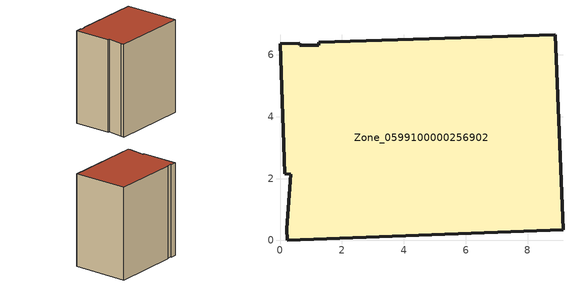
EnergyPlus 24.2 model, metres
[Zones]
Zone_0599100000256902
 floor ground (C_G): 0.64,6.31 1.25,6.31 1.25,6.39 8.89,6.65 9.14,0.35 0.24,0 0.23,0.38 0.35,2.14 0.16,2.15 0,6.35 0.64,6.37 z3.07
 wall outside (C_F): 9.14,0.35 8.89,6.65 1.25,6.39 1.25,6.31 0.64,6.31 0.64,6.37 0,6.35 0.16,2.15 0.35,2.14 0.23,0.38 0.24,0 9.14,0.35 z3.07:13.73
 roof outside (C_R): 1.25,6.31 0.64,6.31 0.64,6.37 0,6.35 0.16,2.15 0.35,2.14 0.23,0.38 0.24,0 9.14,0.35 8.89,6.65 1.25,6.39 z13.73
[BUILDING]
Pand.0599100000256902: North Axis=0; Terrain=City; Loads Convergence Tolerance Value=0.04; Temperature Convergence Tolerance Value=0.4; Solar Distribution=FullExterior; Maximum Number of Warmup Days=25; Minimum Number of Warmup Days=1
[Site:Location]
Rotterdam.The.Hague.AP_ZH_NLD Design_Conditions: Latitude=51.96; Longitude=4.45; Time Zone=1; Elevation=-4.5
[SITE:GROUNDTEMPERATURE:BUILDINGSURFACE]
18, 18, 18, 18, 18, 18, 18, 18, 18, 18, 18, 18
[MATERIAL] Thermal Absorptance=0.9; Solar Absorptance=0.7; Visible Absorptance=0.7
Name | Roughness | Thickness | Conductivity | Density | Specific Heat
G.TC.1965-1974 | MediumSmooth | 0.15 | 0.882353 | 540 | 1210
F.TC.1965-1974 | Rough | 0.3 | 0.697674 | 1920 | 840
R.TC.1965-1974 | MediumRough | 0.2 | 0.232558 | 1500 | 1000
[CONSTRUCTION]
C_G: G.TC.1965-1974
C_F: F.TC.1965-1974
C_R: R.TC.1965-1974
[ZONE]
Zone_0599100000256902: Type=1; Multiplier=1; Ceiling Height=Autocalculate; Volume=Autocalculate; Floor Area=autocalculate; Part of Total Floor Area=Yes
[ZONEINFILTRATION:DESIGNFLOWRATE]
Infil_Zone_0599100000256902: Zone or ZoneList or Space or SpaceList=Zone_0599100000256902; Schedule=AlwaysOn; Design Flow Rate Calculation Method=Flow/Area; Flow Rate per Floor Area=0.003; Constant Term Coefficient=1; Temperature Term Coefficient=0; Velocity Term Coefficient=0; Velocity Squared Term Coefficient=0
[HVACTEMPLATE:ZONE:IDEALLOADSAIRSYSTEM]
Zone_0599100000256902: Maximum Heating Supply Air Temperature=50; Minimum Cooling Supply Air Temperature=13; Maximum Heating Supply Air Humidity Ratio=0.0156; Minimum Cooling Supply Air Humidity Ratio=0.0077; Heating Limit=NoLimit; Cooling Limit=NoLimit; Dehumidification Control Type=ConstantSensibleHeatRatio; Cooling Sensible Heat Ratio=0.7; Dehumidification Setpoint=60; Humidification Control Type=None; Humidification Setpoint=30; Outdoor Air Method=None; Outdoor Air Flow Rate per Person=0.00944; Outdoor Air Flow Rate per Zone Floor Area=0; Outdoor Air Flow Rate per Zone=0; Demand Controlled Ventilation Type=None; Outdoor Air Economizer Type=NoEconomizer; Heat Recovery Type=None; Sensible Heat Recovery Effectiveness=0.7; Latent Heat Recovery Effectiveness=0.65
[ZONECONTROL:THERMOSTAT]
ThermostatControl_Zone_0599100000256902: Zone or ZoneList=Zone_0599100000256902; Control Type Schedule=DualSetpointControlType; Control 1=Thermostat_Zone_0599100000256902; Temperature Difference Between Cutout And Setpoint=0
[THERMOSTATSETPOINT:DUALSETPOINT]
Thermostat_Zone_0599100000256902: Heating Setpoint Temperature Schedule=HeatingSetpoint_Zone_0599100000256902; Cooling Setpoint Temperature Schedule=CoolingSetpoint_Zone_0599100000256902
[SCHEDULE:COMPACT]
HeatingSetpoint_Zone_0599100000256902: Through: 12/31, For: AllDays, Until: 24:00, 21
CoolingSetpoint_Zone_0599100000256902: Through: 12/31, For: AllDays, Until: 24:00, 24
DualSetpointControlType: Through: 12/31, For: AllDays, Until: 24:00, 4
AlwaysOn: Through: 12/31, For: AllDays, Until: 24:00, 1
